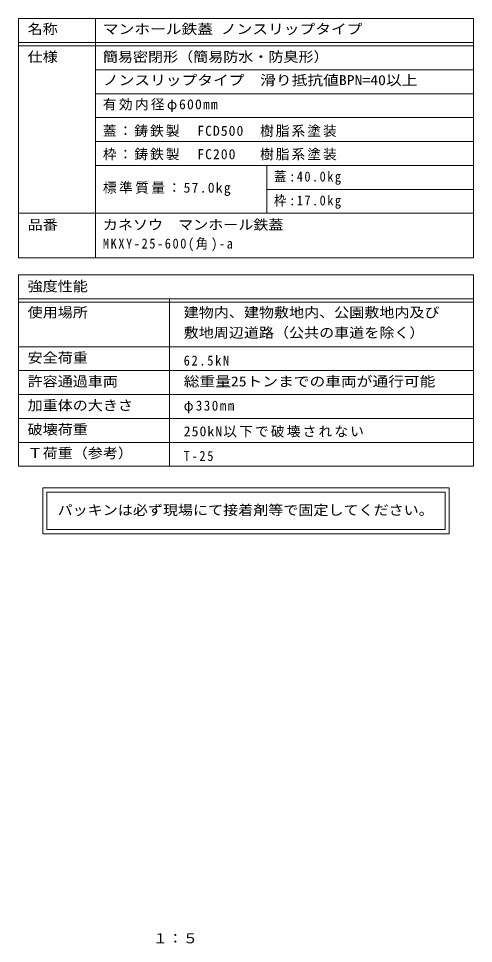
# Model space of a CAD drawing. Units: millimetres on the paper, enlarged 5 times. Extents: x -836 to 950, y -677 to 691.
# Drawn here: x 285 to 950, y -662 to 691 of the extents above; entities that cross this region are included whole.
import ezdxf
from ezdxf.enums import TextEntityAlignment as Align

# ---------------------------------------------------------------- set-up
doc = ezdxf.new("R2010")
doc.units = ezdxf.units.MM
doc.header["$LTSCALE"] = 5
doc.layers.add('F-5_F-5ﾚｲﾔ', color=2, linetype='Continuous')
doc.layers.add('F-F_F-Fﾚｲﾔ', color=7, linetype='Continuous', lineweight=9)
doc.styles.add('ＭＳ ゴシック', font='')
doc.styles.get('ＭＳ ゴシック').set_extended_font_data('MS Gothic')

msp = doc.modelspace()

# ---------------------------------------------------------------- linework, layer by layer
at = {"layer": 'F-F_F-Fﾚｲﾔ'}
for p, q in [((284.761, 691.162), (949.78, 691.162)), ((284.761, 691.162), (284.761, 340.922)), ((397.487, 691.162), (397.487, 340.922)), ((949.78, 691.162), (949.78, 340.922)), ((284.761, 656.162), (949.78, 656.162)), ((284.761, 651.162), (949.78, 651.162)), ((949.78, 616.162), (397.487, 616.162)), ((949.78, 581.162), (397.487, 581.162)), ((949.78, 546.162), (397.487, 546.162)), ((397.487, 511.162), (949.78, 511.162)), ((397.487, 476.163), (949.78, 476.163)), ((647.487, 476.163), (647.487, 406.162)), ((647.487, 441.163), (949.78, 441.163)), ((284.761, 406.162), (949.78, 406.162)), ((284.761, 340.922), (949.78, 340.922)), ((284.761, 315.922), (949.78, 315.922)), ((284.761, 315.922), (284.761, 35.922)), ((949.78, 315.922), (949.78, 35.922)), ((284.761, 280.922), (949.78, 280.922)), ((284.761, 275.922), (949.78, 275.922)), ((505.538, 280.922), (505.538, 35.922)), ((284.761, 210.922), (949.78, 210.922)), ((284.761, 175.922), (949.78, 175.922)), ((284.761, 140.922), (949.78, 140.922)), ((949.78, 105.922), (284.761, 105.922)), ((284.761, 70.922), (949.78, 70.922)), ((284.761, 35.922), (949.78, 35.922)), ((320.06, 4.553), (320.06, -62.711)), ((914.481, 4.553), (320.06, 4.553)), ((914.481, -62.711), (914.481, 4.553)), ((326.31, -1.697), (326.31, -56.461)), ((326.31, -1.697), (908.231, -1.697)), ((908.231, -56.461), (908.231, -1.697)), ((320.06, -62.711), (914.481, -62.711)), ((908.231, -56.461), (326.31, -56.461))]:
    msp.add_line(p, q, dxfattribs=at)

# ---------------------------------------------------------------- texts
at = {"layer": 'F-5_F-5ﾚｲﾔ', "style": 'ＭＳ ゴシック', "width": 1.1}
msp.add_text('１：５', height=14.66, dxfattribs=at).set_placement((481, -666.5), align=Align.BOTTOM_LEFT)
at = {"layer": 'F-F_F-Fﾚｲﾔ', "color": 3, "style": 'ＭＳ ゴシック'}
for s, width, p in [('名称', 1.1, (298.07, 664.026)), ('マンホール鉄蓋 ノンスリップタイプ', 1.15, (408.068, 664.026)), ('仕様', 1.1, (298.07, 623.398)), ('簡易密閉形（簡易防水・防臭形）', 1.1, (408.068, 623.398)), ('ノンスリップタイプ\u3000滑り抵抗値BPN=40以上', 1.15, (408.068, 589.232)), ('品番', 1.1, (298.07, 377.676)), ('カネソウ\u3000マンホール鉄蓋', 1.1, (408.068, 377.676)), ('強度性能', 1.1, (298.07, 287.616)), ('使用場所', 1.1, (298.07, 249.367)), ('建物内、建物敷地内、公園敷地内及び', 1.1, (526.205, 249.367)), ('敷地周辺道路（公共の車道を除く）', 1.1, (526.205, 219.731)), ('安全荷重', 1.1, (298.07, 183.137)), ('許容通過車両', 1.1, (298.07, 148.408)), ('総重量25トンまでの車両が通行可能', 1.15, (526.205, 148.408)), ('加重体の大きさ', 1.1, (298.07, 113.408)), ('破壊荷重', 1.1, (298.07, 78.064)), ('Ｔ荷重（参考）', 1.1, (298.07, 43.532))]:
    msp.add_text(s, height=14.66, dxfattribs=dict(at, width=width)).set_placement(p, align=Align.BOTTOM_LEFT)
at = {"layer": 'F-F_F-Fﾚｲﾔ', "color": 2, "style": 'ＭＳ ゴシック', "width": 1.1}
msp.add_text('パッキンは必ず現場にて接着剤等で固定してください。', height=14.66, dxfattribs=at).set_placement((341.868, -39.822), align=Align.BOTTOM_LEFT)
at = {"layer": 'F-F_F-Fﾚｲﾔ', "color": 3, "char_height": 14.66, "attachment_point": 7, "style": 'ＭＳ ゴシック'}
for s, insert in [('\\T1.17;有効内径φ600mm', (408.068, 554.291)), ('\\T1.15;蓋：鋳鉄製\u3000FCD500\u3000樹脂系塗装', (408.068, 517.796)), ('\\T1.15;枠：鋳鉄製\u3000FC200\u3000\\~樹脂系塗装', (408.068, 483.631)), ('\\T1.24;\\W0.9;蓋:40.0kg', (658.068, 447.796)), ('\\T1.18;標準質量：57.0kg', (408.068, 431.51)), ('\\T1.24;\\W0.9;枠:17.0kg', (658.068, 412.796)), ('\\T1.26;\\W0.9;MKXY-25-600(角)-a', (408.068, 350.666)), ('\\T1.28;\\W0.9;62.5kN', (526.205, 183.137)), ('\\T1.23;\\W0.95;φ330mm', (526.205, 113.408)), ('\\T1.16;250kN以下で破壊されない', (526.205, 78.064)), ('\\T1.28;\\W0.9;T-25', (526.205, 43.532))]:
    msp.add_mtext(s, dxfattribs=dict(at, insert=insert))

doc.saveas('drawing.dxf')
